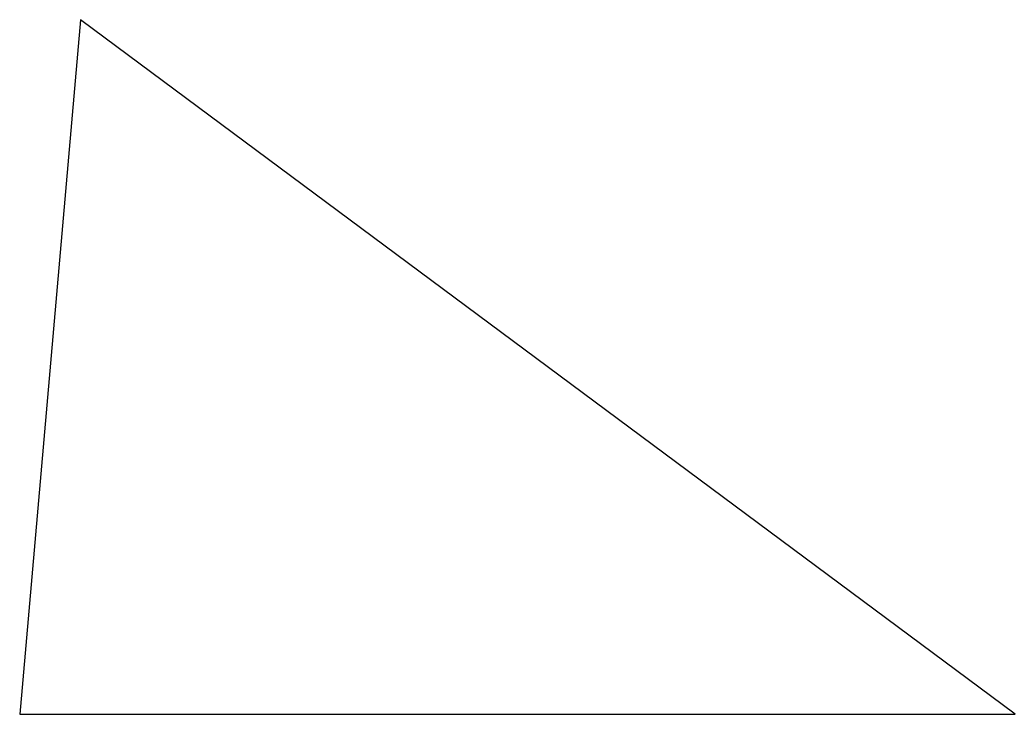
# Model space of a CAD drawing. Header units: millimetres. Extents: x -1.5 to 48.5, y -0.5 to 34.4.
import ezdxf

# ---------------------------------------------------------------- set-up
doc = ezdxf.new("R2010")
doc.units = ezdxf.units.MM

msp = doc.modelspace()

# ---------------------------------------------------------------- linework, layer by layer
at = {"color": 7, "linetype": 'Continuous', "lineweight": 25}
for p, q in [((1.533, 34.359), (-1.517, -0.508)), ((48.483, -0.508), (1.533, 34.359)), ((-1.517, -0.508), (48.483, -0.508))]:
    msp.add_line(p, q, dxfattribs=at)

doc.saveas('drawing.dxf')
